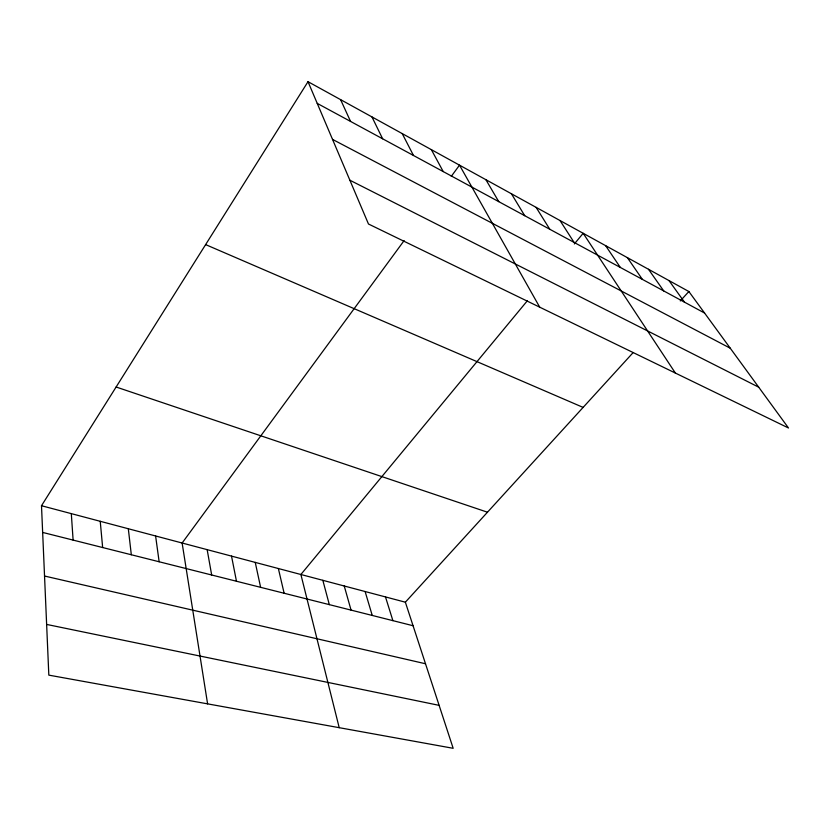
<?xml version="1.0" encoding="UTF-8"?>
<svg xmlns="http://www.w3.org/2000/svg" width="830" height="830" viewBox="0 0 830 830"><rect width="100%" height="100%" fill="white"/><g stroke="black" fill="none" stroke-linecap="round" stroke-linejoin="round"><path stroke-width="1.25" d="M41.5 505.729L405.362 602.196L453.17 748.307L48.825 675.132L41.5 505.729L308.013 81.693L688.869 291.527L788.5 428L368.479 224.007L308.013 81.693M404.127 240.596L182.123 543.017L207.593 703.861M451.292 176.344L459.509 165.16L539.708 307.162M527.444 300.647L300.885 574.495L339.211 727.682M574.339 243.958L583.168 233.292L675.361 373.044M405.362 602.196L633.041 352.698M680.299 300.927L688.869 291.527M46.636 624.419L439.122 705.355M44.54 576.03L425.51 663.761M42.652 532.424L413.06 625.727M116.117 387.008L487.48 512.214M205.622 244.601L583.116 407.406M349.876 180.214L758.713 387.195M332.529 139.399L730.265 348.216M317.226 103.387L704.597 313.055M668.98 280.561L684.48 302.172M648.489 269.273L663.751 290.957M627.376 257.642L642.379 279.388M605.61 245.659L620.332 267.447M560.011 220.531L574.08 242.412M536.107 207.365L549.802 229.277M511.415 193.753L524.716 215.696M485.892 179.695L498.757 201.649M431.361 149.659L443.23 171.592M402.208 133.589L413.496 155.49M371.964 116.937L382.62 138.786M340.591 99.642L350.561 121.429M385.483 596.926L392.901 620.653M365.117 591.531L372.245 615.445M344.243 585.99L351.049 610.102M322.839 580.315L329.323 604.634M278.361 568.529L284.13 593.253M255.246 562.398L260.62 587.329M231.518 556.11L236.477 581.249M207.158 549.647L211.671 574.993M155.604 535.983L159.142 561.765M128.318 528.752L131.316 554.751M100.233 521.302L102.65 547.53M71.307 513.635L73.113 540.091"/></g></svg>
